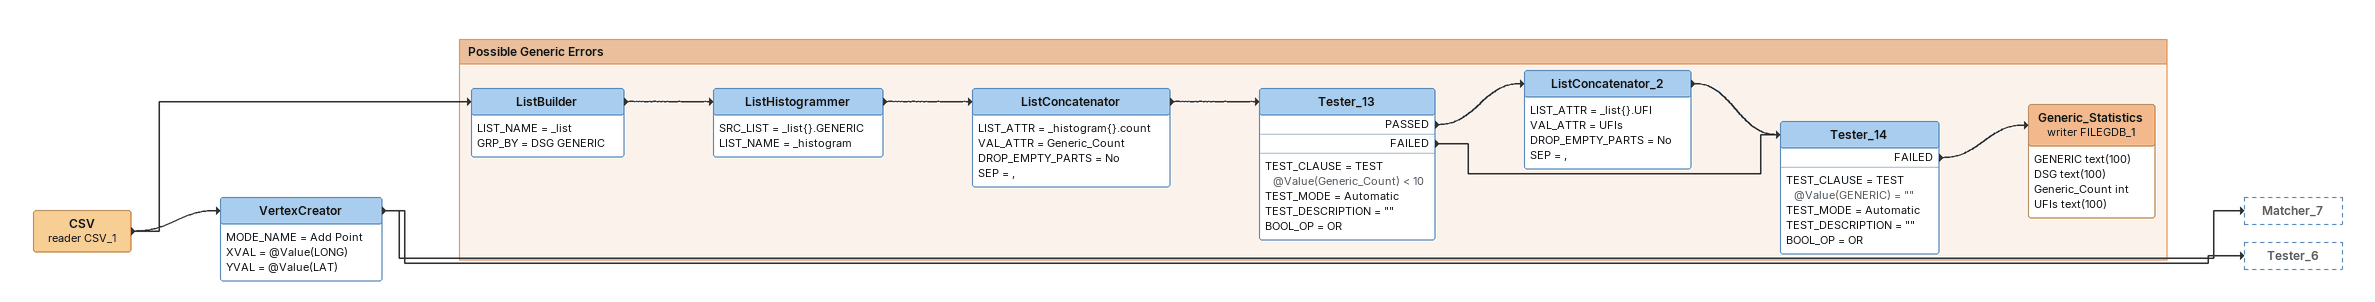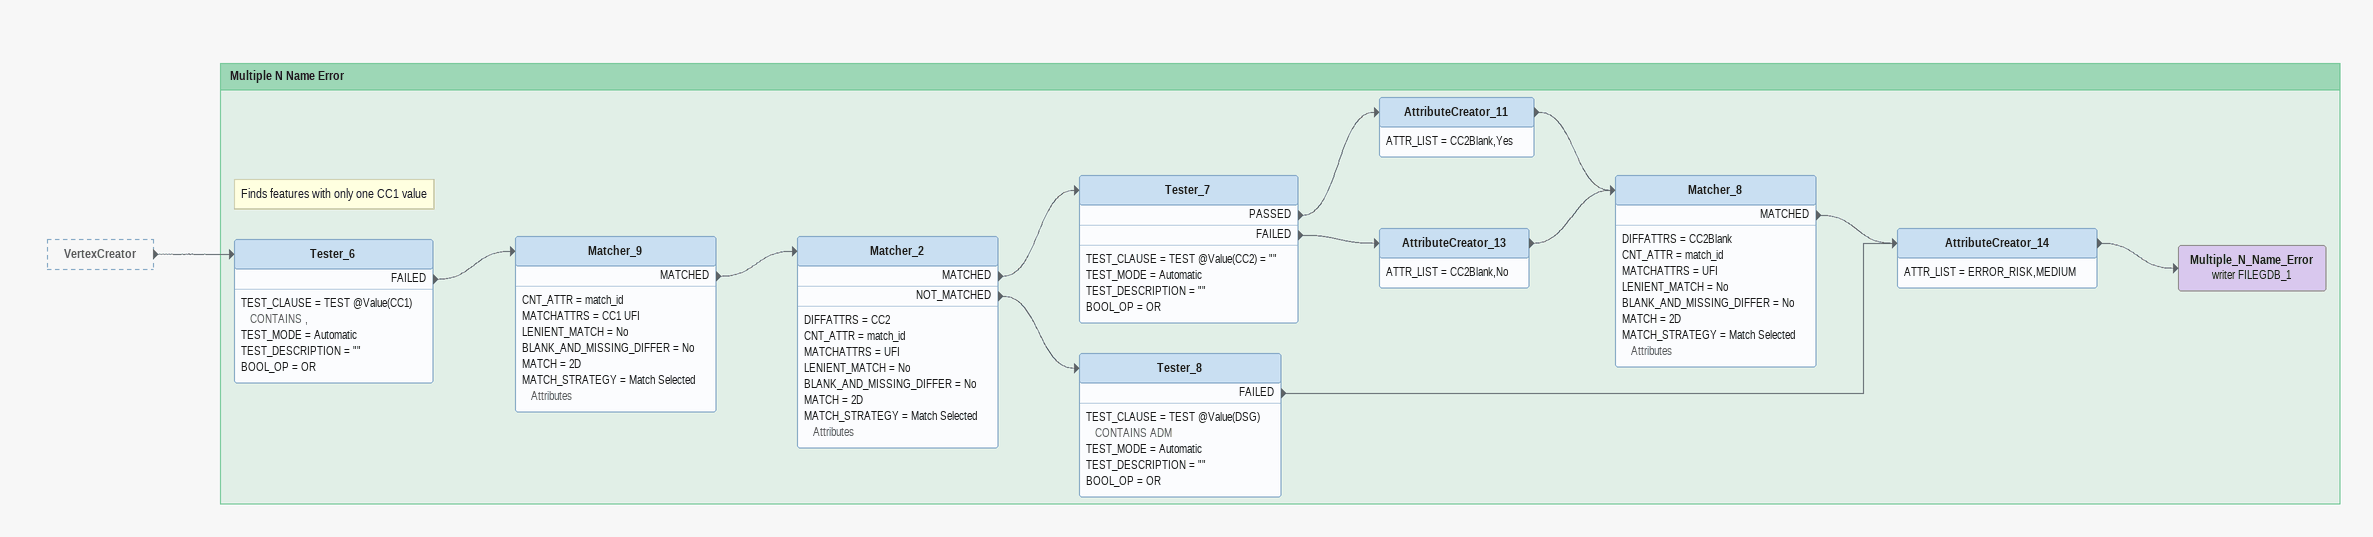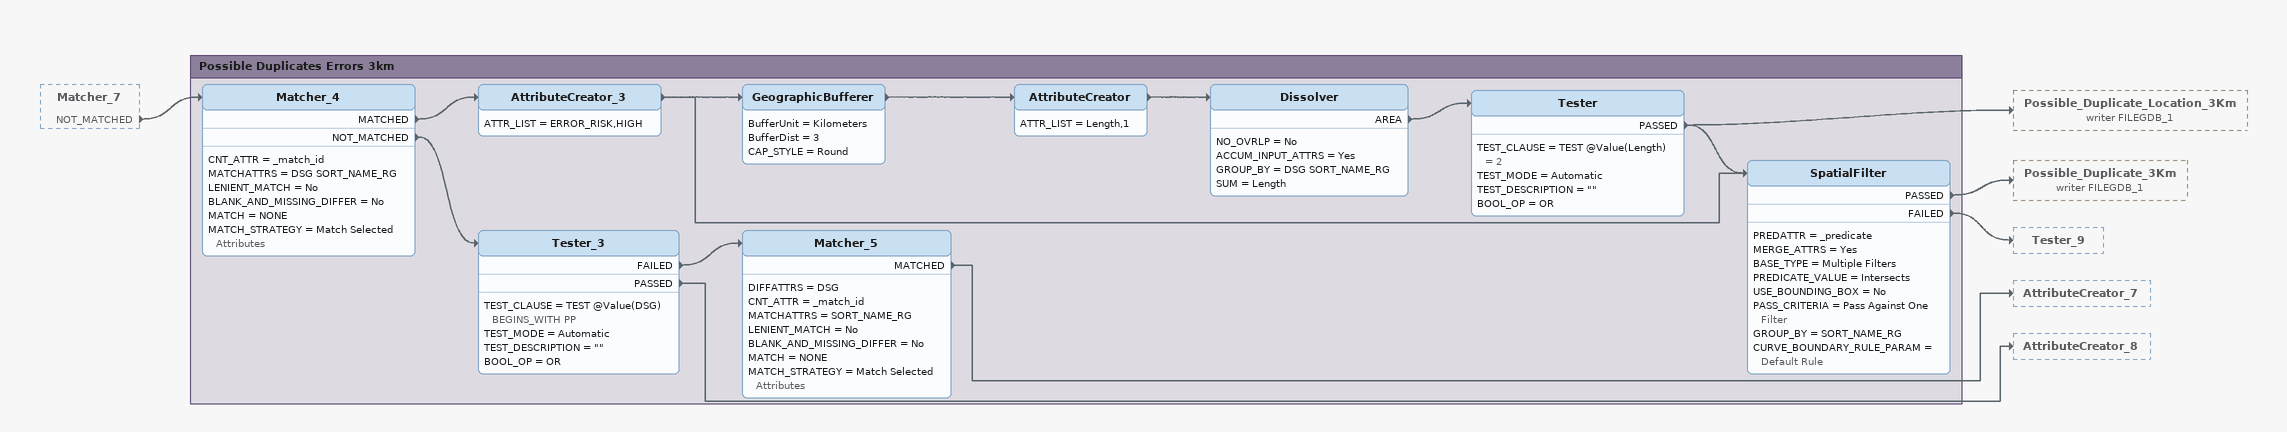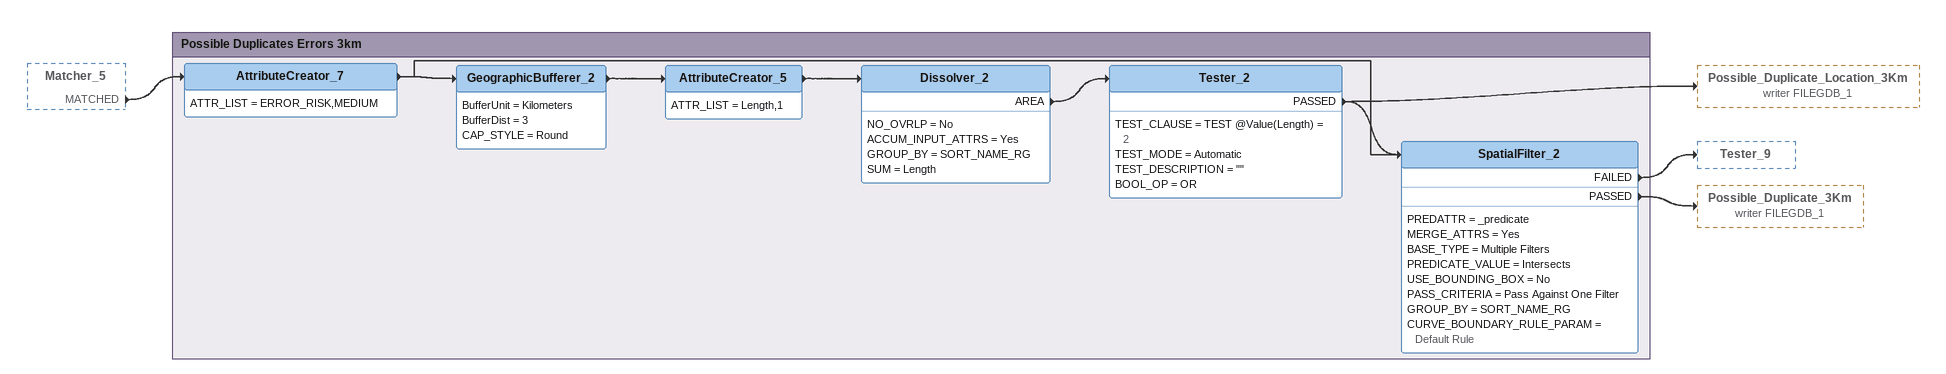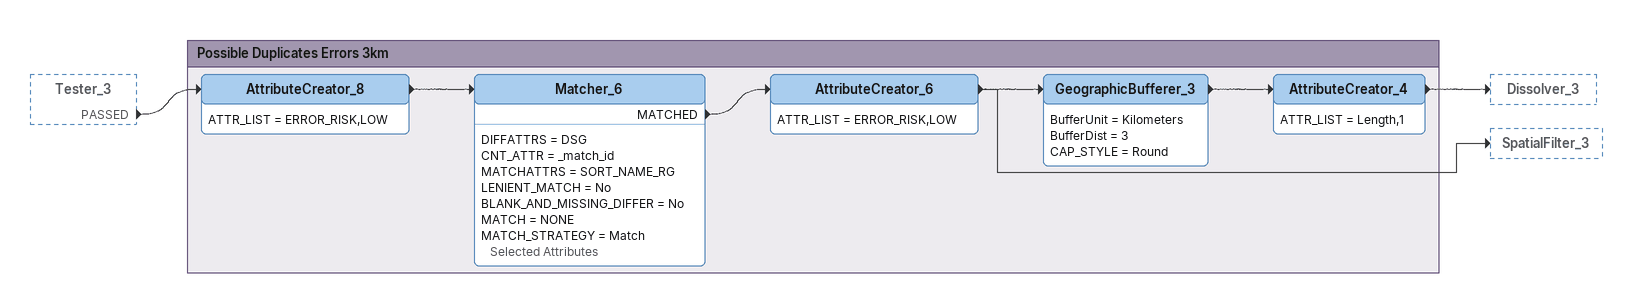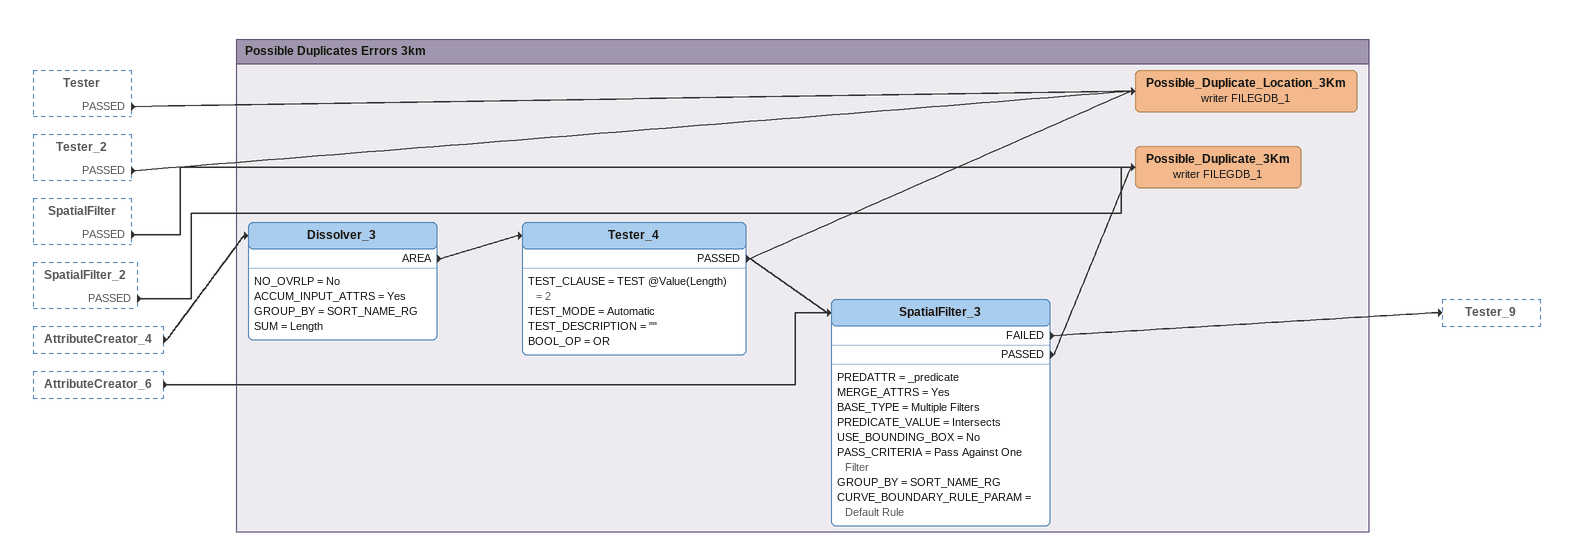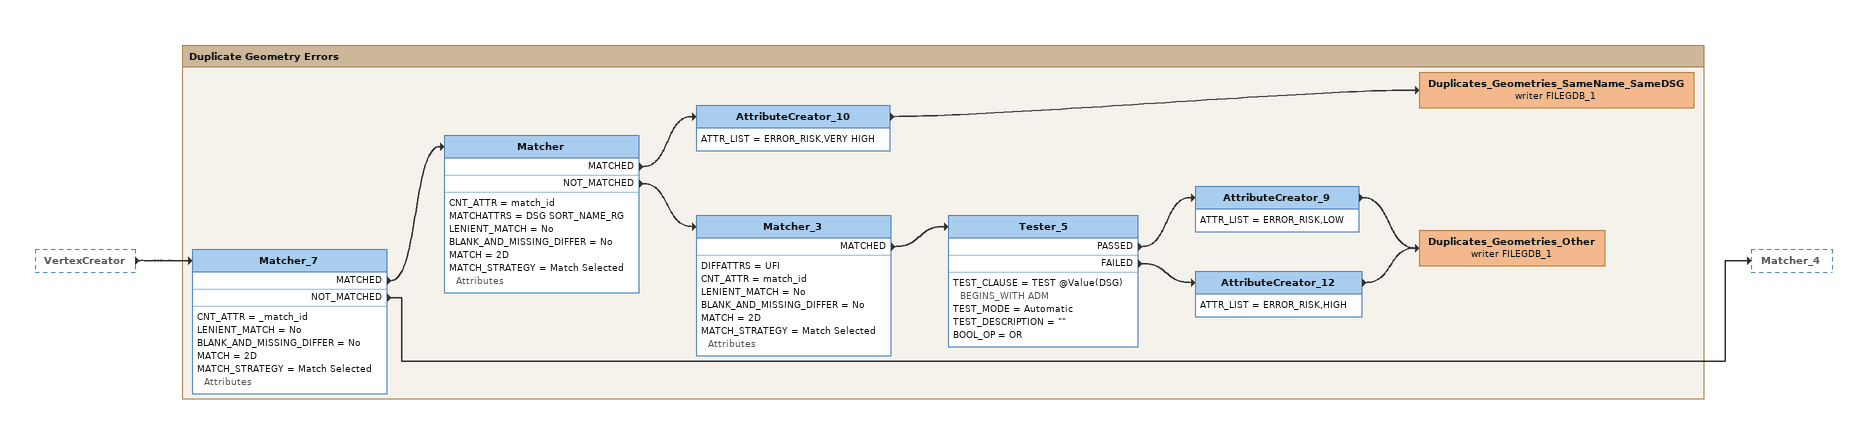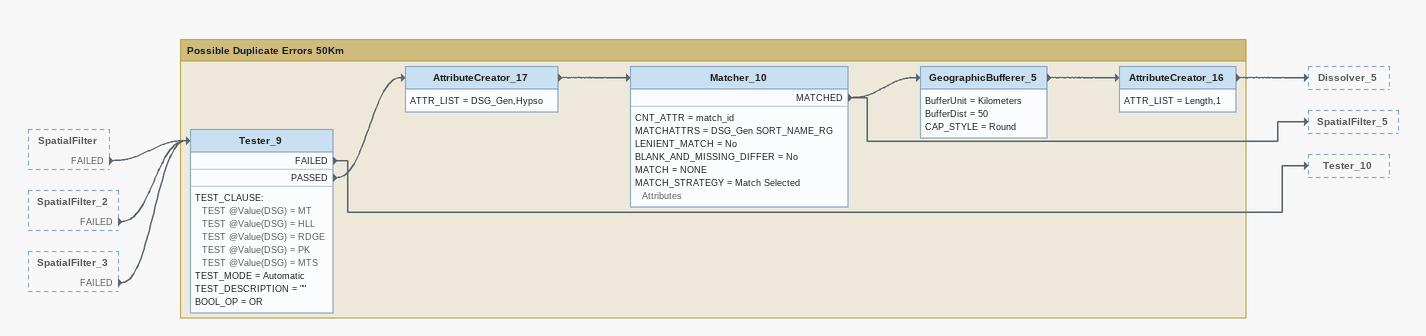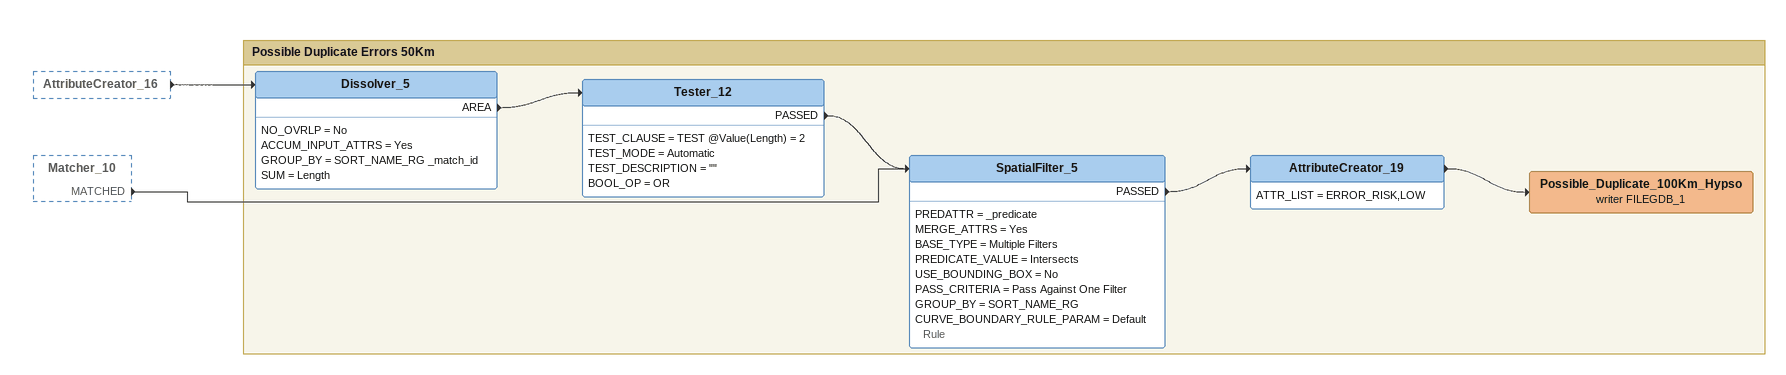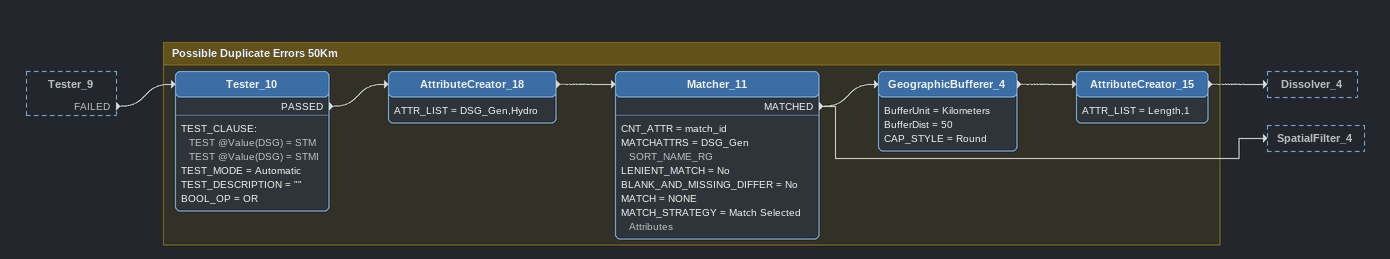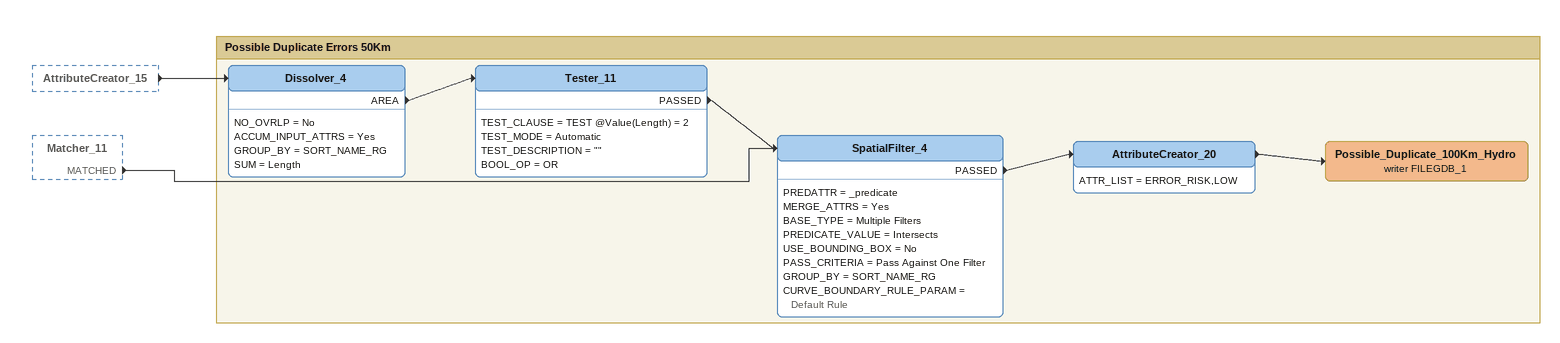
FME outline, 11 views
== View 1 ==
CSV (reader CSV_1)
    -> VertexCreator
    -> ListBuilder
VertexCreator
    MODE_NAME = Add Point
    XVAL = @Value(LONG)
    YVAL = @Value(LAT)
    -> Matcher_7
    -> Tester_6

Bookmark: Possible Generic Errors
ListBuilder
    LIST_NAME = _list
    GRP_BY = DSG GENERIC
    -> ListHistogrammer
ListHistogrammer
    SRC_LIST = _list{}.GENERIC
    LIST_NAME = _histogram
    -> ListConcatenator
ListConcatenator
    LIST_ATTR = _histogram{}.count
    VAL_ATTR = Generic_Count
    DROP_EMPTY_PARTS = No
    SEP = ,
    -> Tester_13
Tester_13
    TEST_CLAUSE = TEST @Value(Generic_Count) < 10
    TEST_MODE = Automatic
    TEST_DESCRIPTION = ""
    BOOL_OP = OR
    PASSED -> ListConcatenator_2
    FAILED -> Tester_14
ListConcatenator_2
    LIST_ATTR = _list{}.UFI
    VAL_ATTR = UFIs
    DROP_EMPTY_PARTS = No
    SEP = ,
    -> Tester_14
Tester_14
    TEST_CLAUSE = TEST @Value(GENERIC) = ""
    TEST_MODE = Automatic
    TEST_DESCRIPTION = ""
    BOOL_OP = OR
    FAILED -> Generic_Statistics (writer FILEGDB_1)
Generic_Statistics (writer FILEGDB_1)
    attributes: GENERIC text(100), DSG text(100), Generic_Count int, UFIs text(100)

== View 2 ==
VertexCreator [outside]
    -> Tester_6

Bookmark: Multiple N Name Error
Note: Finds features with only one CC1 value
Tester_6
    TEST_CLAUSE = TEST @Value(CC1) CONTAINS ,
    TEST_MODE = Automatic
    TEST_DESCRIPTION = ""
    BOOL_OP = OR
    FAILED -> Matcher_9
Matcher_9
    CNT_ATTR = match_id
    MATCHATTRS = CC1 UFI
    LENIENT_MATCH = No
    BLANK_AND_MISSING_DIFFER = No
    MATCH = 2D
    MATCH_STRATEGY = Match Selected Attributes
    MATCHED -> Matcher_2
Matcher_2
    DIFFATTRS = CC2
    CNT_ATTR = match_id
    MATCHATTRS = UFI
    LENIENT_MATCH = No
    BLANK_AND_MISSING_DIFFER = No
    MATCH = 2D
    MATCH_STRATEGY = Match Selected Attributes
    MATCHED -> Tester_7
    NOT_MATCHED -> Tester_8
Tester_7
    TEST_CLAUSE = TEST @Value(CC2) = ""
    TEST_MODE = Automatic
    TEST_DESCRIPTION = ""
    BOOL_OP = OR
    PASSED -> AttributeCreator_11
    FAILED -> AttributeCreator_13
AttributeCreator_11
    ATTR_LIST = CC2Blank,Yes
    -> Matcher_8
AttributeCreator_13
    ATTR_LIST = CC2Blank,No
    -> Matcher_8
Matcher_8
    DIFFATTRS = CC2Blank
    CNT_ATTR = match_id
    MATCHATTRS = UFI
    LENIENT_MATCH = No
    BLANK_AND_MISSING_DIFFER = No
    MATCH = 2D
    MATCH_STRATEGY = Match Selected Attributes
    MATCHED -> AttributeCreator_14
Tester_8
    TEST_CLAUSE = TEST @Value(DSG) CONTAINS ADM
    TEST_MODE = Automatic
    TEST_DESCRIPTION = ""
    BOOL_OP = OR
    FAILED -> AttributeCreator_14
AttributeCreator_14
    ATTR_LIST = ERROR_RISK,MEDIUM
    -> Multiple_N_Name_Error (writer FILEGDB_1)
Multiple_N_Name_Error (writer FILEGDB_1)

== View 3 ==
Matcher_7 [outside]
    NOT_MATCHED -> Matcher_4

Bookmark: Possible Duplicates Errors 3km
Matcher_4
    CNT_ATTR = _match_id
    MATCHATTRS = DSG SORT_NAME_RG
    LENIENT_MATCH = No
    BLANK_AND_MISSING_DIFFER = No
    MATCH = NONE
    MATCH_STRATEGY = Match Selected Attributes
    MATCHED -> AttributeCreator_3
    NOT_MATCHED -> Tester_3
AttributeCreator_3
    ATTR_LIST = ERROR_RISK,HIGH
    -> SpatialFilter
    -> GeographicBufferer
GeographicBufferer
    BufferUnit = Kilometers
    BufferDist = 3
    CAP_STYLE = Round
    -> AttributeCreator
AttributeCreator
    ATTR_LIST = Length,1
    -> Dissolver
Dissolver
    NO_OVRLP = No
    ACCUM_INPUT_ATTRS = Yes
    GROUP_BY = DSG SORT_NAME_RG
    SUM = Length
    AREA -> Tester
Tester
    TEST_CLAUSE = TEST @Value(Length) = 2
    TEST_MODE = Automatic
    TEST_DESCRIPTION = ""
    BOOL_OP = OR
    PASSED -> SpatialFilter
    PASSED -> Possible_Duplicate_Location_3Km (writer FILEGDB_1)
SpatialFilter
    PREDATTR = _predicate
    MERGE_ATTRS = Yes
    BASE_TYPE = Multiple Filters
    PREDICATE_VALUE = Intersects
    USE_BOUNDING_BOX = No
    PASS_CRITERIA = Pass Against One Filter
    GROUP_BY = SORT_NAME_RG
    CURVE_BOUNDARY_RULE_PARAM = Default Rule
    PASSED -> Possible_Duplicate_3Km (writer FILEGDB_1)
    FAILED -> Tester_9
Tester_3
    TEST_CLAUSE = TEST @Value(DSG) BEGINS_WITH PP
    TEST_MODE = Automatic
    TEST_DESCRIPTION = ""
    BOOL_OP = OR
    FAILED -> Matcher_5
    PASSED -> AttributeCreator_8
Matcher_5
    DIFFATTRS = DSG
    CNT_ATTR = _match_id
    MATCHATTRS = SORT_NAME_RG
    LENIENT_MATCH = No
    BLANK_AND_MISSING_DIFFER = No
    MATCH = NONE
    MATCH_STRATEGY = Match Selected Attributes
    MATCHED -> AttributeCreator_7

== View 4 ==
Matcher_5 [outside]
    MATCHED -> AttributeCreator_7

Bookmark: Possible Duplicates Errors 3km
AttributeCreator_7
    ATTR_LIST = ERROR_RISK,MEDIUM
    -> GeographicBufferer_2
    -> SpatialFilter_2
GeographicBufferer_2
    BufferUnit = Kilometers
    BufferDist = 3
    CAP_STYLE = Round
    -> AttributeCreator_5
AttributeCreator_5
    ATTR_LIST = Length,1
    -> Dissolver_2
Dissolver_2
    NO_OVRLP = No
    ACCUM_INPUT_ATTRS = Yes
    GROUP_BY = SORT_NAME_RG
    SUM = Length
    AREA -> Tester_2
Tester_2
    TEST_CLAUSE = TEST @Value(Length) = 2
    TEST_MODE = Automatic
    TEST_DESCRIPTION = ""
    BOOL_OP = OR
    PASSED -> SpatialFilter_2
    PASSED -> Possible_Duplicate_Location_3Km (writer FILEGDB_1)
SpatialFilter_2
    PREDATTR = _predicate
    MERGE_ATTRS = Yes
    BASE_TYPE = Multiple Filters
    PREDICATE_VALUE = Intersects
    USE_BOUNDING_BOX = No
    PASS_CRITERIA = Pass Against One Filter
    GROUP_BY = SORT_NAME_RG
    CURVE_BOUNDARY_RULE_PARAM = Default Rule
    FAILED -> Tester_9
    PASSED -> Possible_Duplicate_3Km (writer FILEGDB_1)

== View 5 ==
Tester_3 [outside]
    PASSED -> AttributeCreator_8

Bookmark: Possible Duplicates Errors 3km
AttributeCreator_8
    ATTR_LIST = ERROR_RISK,LOW
    -> Matcher_6
Matcher_6
    DIFFATTRS = DSG
    CNT_ATTR = _match_id
    MATCHATTRS = SORT_NAME_RG
    LENIENT_MATCH = No
    BLANK_AND_MISSING_DIFFER = No
    MATCH = NONE
    MATCH_STRATEGY = Match Selected Attributes
    MATCHED -> AttributeCreator_6
AttributeCreator_6
    ATTR_LIST = ERROR_RISK,LOW
    -> GeographicBufferer_3
    -> SpatialFilter_3
GeographicBufferer_3
    BufferUnit = Kilometers
    BufferDist = 3
    CAP_STYLE = Round
    -> AttributeCreator_4
AttributeCreator_4
    ATTR_LIST = Length,1
    -> Dissolver_3

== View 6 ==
Tester [outside]
    PASSED -> Possible_Duplicate_Location_3Km (writer FILEGDB_1)
Tester_2 [outside]
    PASSED -> Possible_Duplicate_Location_3Km (writer FILEGDB_1)
SpatialFilter [outside]
    PASSED -> Possible_Duplicate_3Km (writer FILEGDB_1)
SpatialFilter_2 [outside]
    PASSED -> Possible_Duplicate_3Km (writer FILEGDB_1)
AttributeCreator_4 [outside]
    -> Dissolver_3
AttributeCreator_6 [outside]
    -> SpatialFilter_3

Bookmark: Possible Duplicates Errors 3km
Dissolver_3
    NO_OVRLP = No
    ACCUM_INPUT_ATTRS = Yes
    GROUP_BY = SORT_NAME_RG
    SUM = Length
    AREA -> Tester_4
Tester_4
    TEST_CLAUSE = TEST @Value(Length) = 2
    TEST_MODE = Automatic
    TEST_DESCRIPTION = ""
    BOOL_OP = OR
    PASSED -> SpatialFilter_3
    PASSED -> Possible_Duplicate_Location_3Km (writer FILEGDB_1)
Possible_Duplicate_Location_3Km (writer FILEGDB_1)
SpatialFilter_3
    PREDATTR = _predicate
    MERGE_ATTRS = Yes
    BASE_TYPE = Multiple Filters
    PREDICATE_VALUE = Intersects
    USE_BOUNDING_BOX = No
    PASS_CRITERIA = Pass Against One Filter
    GROUP_BY = SORT_NAME_RG
    CURVE_BOUNDARY_RULE_PARAM = Default Rule
    FAILED -> Tester_9
    PASSED -> Possible_Duplicate_3Km (writer FILEGDB_1)
Possible_Duplicate_3Km (writer FILEGDB_1)

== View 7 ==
VertexCreator [outside]
    -> Matcher_7

Bookmark: Duplicate Geometry Errors
Matcher_7
    CNT_ATTR = _match_id
    LENIENT_MATCH = No
    BLANK_AND_MISSING_DIFFER = No
    MATCH = 2D
    MATCH_STRATEGY = Match Selected Attributes
    MATCHED -> Matcher
    NOT_MATCHED -> Matcher_4
Matcher
    CNT_ATTR = match_id
    MATCHATTRS = DSG SORT_NAME_RG
    LENIENT_MATCH = No
    BLANK_AND_MISSING_DIFFER = No
    MATCH = 2D
    MATCH_STRATEGY = Match Selected Attributes
    MATCHED -> AttributeCreator_10
    NOT_MATCHED -> Matcher_3
AttributeCreator_10
    ATTR_LIST = ERROR_RISK,VERY HIGH
    -> Duplicates_Geometries_SameName_SameDSG (writer FILEGDB_1)
Duplicates_Geometries_SameName_SameDSG (writer FILEGDB_1)
Matcher_3
    DIFFATTRS = UFI
    CNT_ATTR = match_id
    LENIENT_MATCH = No
    BLANK_AND_MISSING_DIFFER = No
    MATCH = 2D
    MATCH_STRATEGY = Match Selected Attributes
    MATCHED -> Tester_5
Tester_5
    TEST_CLAUSE = TEST @Value(DSG) BEGINS_WITH ADM
    TEST_MODE = Automatic
    TEST_DESCRIPTION = ""
    BOOL_OP = OR
    PASSED -> AttributeCreator_9
    FAILED -> AttributeCreator_12
AttributeCreator_9
    ATTR_LIST = ERROR_RISK,LOW
    -> Duplicates_Geometries_Other (writer FILEGDB_1)
AttributeCreator_12
    ATTR_LIST = ERROR_RISK,HIGH
    -> Duplicates_Geometries_Other (writer FILEGDB_1)
Duplicates_Geometries_Other (writer FILEGDB_1)

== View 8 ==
SpatialFilter [outside]
    FAILED -> Tester_9
SpatialFilter_2 [outside]
    FAILED -> Tester_9
SpatialFilter_3 [outside]
    FAILED -> Tester_9

Bookmark: Possible Duplicate Errors 50Km
Tester_9
    TEST_CLAUSE:
      TEST @Value(DSG) = MT
      TEST @Value(DSG) = HLL
      TEST @Value(DSG) = RDGE
      TEST @Value(DSG) = PK
      TEST @Value(DSG) = MTS
    TEST_MODE = Automatic
    TEST_DESCRIPTION = ""
    BOOL_OP = OR
    FAILED -> Tester_10
    PASSED -> AttributeCreator_17
AttributeCreator_17
    ATTR_LIST = DSG_Gen,Hypso
    -> Matcher_10
Matcher_10
    CNT_ATTR = match_id
    MATCHATTRS = DSG_Gen SORT_NAME_RG
    LENIENT_MATCH = No
    BLANK_AND_MISSING_DIFFER = No
    MATCH = NONE
    MATCH_STRATEGY = Match Selected Attributes
    MATCHED -> GeographicBufferer_5
    MATCHED -> SpatialFilter_5
GeographicBufferer_5
    BufferUnit = Kilometers
    BufferDist = 50
    CAP_STYLE = Round
    -> AttributeCreator_16
AttributeCreator_16
    ATTR_LIST = Length,1
    -> Dissolver_5

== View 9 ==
AttributeCreator_16 [outside]
    -> Dissolver_5
Matcher_10 [outside]
    MATCHED -> SpatialFilter_5

Bookmark: Possible Duplicate Errors 50Km
Dissolver_5
    NO_OVRLP = No
    ACCUM_INPUT_ATTRS = Yes
    GROUP_BY = SORT_NAME_RG _match_id
    SUM = Length
    AREA -> Tester_12
Tester_12
    TEST_CLAUSE = TEST @Value(Length) = 2
    TEST_MODE = Automatic
    TEST_DESCRIPTION = ""
    BOOL_OP = OR
    PASSED -> SpatialFilter_5
SpatialFilter_5
    PREDATTR = _predicate
    MERGE_ATTRS = Yes
    BASE_TYPE = Multiple Filters
    PREDICATE_VALUE = Intersects
    USE_BOUNDING_BOX = No
    PASS_CRITERIA = Pass Against One Filter
    GROUP_BY = SORT_NAME_RG
    CURVE_BOUNDARY_RULE_PARAM = Default Rule
    PASSED -> AttributeCreator_19
AttributeCreator_19
    ATTR_LIST = ERROR_RISK,LOW
    -> Possible_Duplicate_100Km_Hypso (writer FILEGDB_1)
Possible_Duplicate_100Km_Hypso (writer FILEGDB_1)

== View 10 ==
Tester_9 [outside]
    FAILED -> Tester_10

Bookmark: Possible Duplicate Errors 50Km
Tester_10
    TEST_CLAUSE:
      TEST @Value(DSG) = STM
      TEST @Value(DSG) = STMI
    TEST_MODE = Automatic
    TEST_DESCRIPTION = ""
    BOOL_OP = OR
    PASSED -> AttributeCreator_18
AttributeCreator_18
    ATTR_LIST = DSG_Gen,Hydro
    -> Matcher_11
Matcher_11
    CNT_ATTR = match_id
    MATCHATTRS = DSG_Gen SORT_NAME_RG
    LENIENT_MATCH = No
    BLANK_AND_MISSING_DIFFER = No
    MATCH = NONE
    MATCH_STRATEGY = Match Selected Attributes
    MATCHED -> GeographicBufferer_4
    MATCHED -> SpatialFilter_4
GeographicBufferer_4
    BufferUnit = Kilometers
    BufferDist = 50
    CAP_STYLE = Round
    -> AttributeCreator_15
AttributeCreator_15
    ATTR_LIST = Length,1
    -> Dissolver_4

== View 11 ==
AttributeCreator_15 [outside]
    -> Dissolver_4
Matcher_11 [outside]
    MATCHED -> SpatialFilter_4

Bookmark: Possible Duplicate Errors 50Km
Dissolver_4
    NO_OVRLP = No
    ACCUM_INPUT_ATTRS = Yes
    GROUP_BY = SORT_NAME_RG
    SUM = Length
    AREA -> Tester_11
Tester_11
    TEST_CLAUSE = TEST @Value(Length) = 2
    TEST_MODE = Automatic
    TEST_DESCRIPTION = ""
    BOOL_OP = OR
    PASSED -> SpatialFilter_4
SpatialFilter_4
    PREDATTR = _predicate
    MERGE_ATTRS = Yes
    BASE_TYPE = Multiple Filters
    PREDICATE_VALUE = Intersects
    USE_BOUNDING_BOX = No
    PASS_CRITERIA = Pass Against One Filter
    GROUP_BY = SORT_NAME_RG
    CURVE_BOUNDARY_RULE_PARAM = Default Rule
    PASSED -> AttributeCreator_20
AttributeCreator_20
    ATTR_LIST = ERROR_RISK,LOW
    -> Possible_Duplicate_100Km_Hydro (writer FILEGDB_1)
Possible_Duplicate_100Km_Hydro (writer FILEGDB_1)
